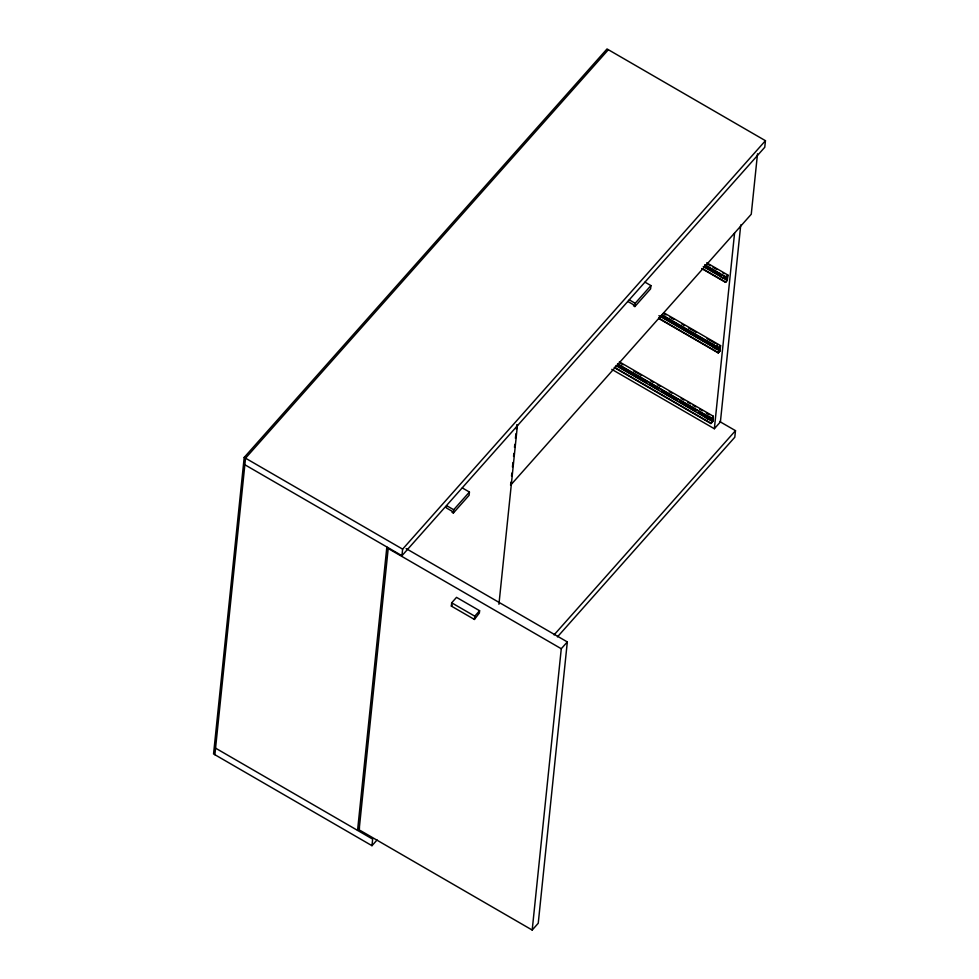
<?xml version="1.0" encoding="UTF-8"?>
<svg xmlns="http://www.w3.org/2000/svg" width="979" height="979" viewBox="0 0 979 979"><rect width="100%" height="100%" fill="white"/><g stroke="black" fill="none" stroke-linecap="round" stroke-linejoin="round"><path stroke-width="1.47" d="M244.848 464.744L401.941 555.705L764.77 147.254L765.443 140.695L607.029 48.95L244.199 457.413L213.557 753.94L371.971 845.685L377.05 839.982M214.878 754.711L245.533 458.184L608.351 49.721M386.852 546.967L357.568 830.388L359.587 828.112M371.971 845.685L372.656 839.125L215.564 748.152M401.941 555.705L402.626 549.146L765.443 140.695M453.705 509.741L446.608 505.629L446.363 507.93L452.139 511.271L452.029 512.25L453.363 513.02L453.705 509.741L469.43 492.045L462.333 487.934M451.343 606.087L451.686 602.807L456.52 597.361L479.6 610.725L479.367 613.013L474.423 619.45L451.343 606.087L452.249 605.059M469.43 492.045L469.088 495.325L453.363 513.02M474.423 619.45L474.766 616.17L479.6 610.725M510.903 482.17L510.585 485.192L751.26 214.242L757.513 153.776M511.527 476.112L511.833 473.09M512.458 467.044L512.935 462.516M513.559 456.459L513.865 453.436M514.489 447.391L514.807 444.368M515.431 438.323L515.896 433.783M516.374 429.255L516.839 424.715M498.935 604.263L517.475 424.837M561.273 648.734L388.198 548.509L359.134 829.825L532.197 930.05L561.273 648.734L567.318 641.93L406.138 548.595M567.318 641.93L538.242 923.246L532.197 930.05M627.869 301.471L633.646 304.812L633.535 305.791L634.869 306.562L635.212 303.282L650.925 285.587L645.014 282.16M650.925 285.587L650.594 288.866L634.869 306.562M614.371 367.602L710.925 423.528L712.773 421.154L710.13 419.624M617.516 364.212L711.439 418.608L713.287 416.234L619.364 361.851M658.696 318.469L718.231 352.929L720.079 350.555L660.544 316.095M661.853 315.079L718.733 348.01L720.581 345.636L663.701 312.705M701.71 268.552L725.525 282.344L727.373 279.97L723.395 277.669M704.868 265.162L726.026 277.424L727.874 275.05L706.716 262.788M712.981 416.577L712.479 421.496L615.913 365.571M720.275 345.979L719.773 350.898L658.928 315.666M727.568 275.393L727.067 280.312L703.252 266.521M713.287 416.234L712.749 421.484L710.925 423.528M720.581 345.636L720.042 350.886L718.231 352.929M727.874 275.05L727.336 280.3L725.525 282.344M611.789 369.352L714.352 428.741L734.556 233.222M740.748 224.901L720.397 421.925L714.352 428.741M719.638 421.496L735.486 430.662L734.801 437.221L557.443 636.888M726.026 277.424L727.544 275.723M718.733 348.01L720.25 346.309M711.439 418.608L712.945 416.895M554.065 634.894L735.486 430.662M707.695 264.232L710.35 265.762M712.993 267.291L716.958 269.592M704.892 264.832L726.063 277.094M704.88 266.949L720.752 276.139M703.069 268.992L725.549 282.013M663.37 313.378L666.014 314.908M669.979 317.208L673.944 319.497M681.886 324.098L684.529 325.628M688.494 327.928L696.436 332.517M707.022 338.648L714.951 343.25M661.89 314.748L718.77 347.68M629.289 299.855L635.212 303.282M658.732 318.138L718.256 352.599M620.356 363.282L622.999 364.812M633.584 370.943L641.526 375.532M650.778 380.904L653.421 382.434M657.399 384.735L660.042 386.264M669.293 391.624L671.949 393.154M681.2 398.514L683.844 400.044M687.821 402.345L690.464 403.874M693.108 405.416L695.751 406.946M699.728 409.246L702.371 410.776M706.336 413.077L708.98 414.606M617.553 363.894L711.476 418.278M617.541 365.999L646.642 382.85M649.285 384.38L658.549 389.752M661.192 391.282L677.064 400.472M679.707 402.002L695.579 411.192M698.223 412.722L707.487 418.094M614.408 367.284L710.962 423.197M244.199 457.413L402.626 549.146M451.686 602.807L474.766 616.17M724.252 275.368A3.218 1.713 41.6 0 1 724.142 278.109A3.218 1.713 41.6 0 1 720.544 276.396A3.218 1.713 41.6 0 1 720.03 273.361M725.402 276.629A3.218 1.713 41.6 0 1 723.909 277.559M721.242 276.017A3.218 1.713 41.6 0 1 720.728 275.393M722.955 273.129A3.218 1.713 41.6 0 1 723.64 273.594M709.665 416.552A3.218 1.713 41.6 0 1 709.542 419.293A3.218 1.713 41.6 0 1 705.957 417.58A3.218 1.713 41.6 0 1 705.443 414.545M710.815 417.813A3.218 1.713 41.6 0 1 708.649 418.571M708.368 414.313A3.218 1.713 41.6 0 1 709.041 414.778M717.558 347.239A3.218 1.713 41.6 0 1 714.731 348.23A3.218 1.713 41.6 0 1 712.431 344.265M718.109 347.215A3.218 1.713 41.6 0 1 715.943 347.973M715.257 347.643A3.218 1.713 41.6 0 1 714.572 347.178M713.948 346.615A3.218 1.713 41.6 0 1 713.434 345.979M713.055 345.33A3.218 1.713 41.6 0 1 712.798 344.143M716.958 344.755A3.218 1.713 41.6 0 1 717.472 345.379"/></g></svg>
